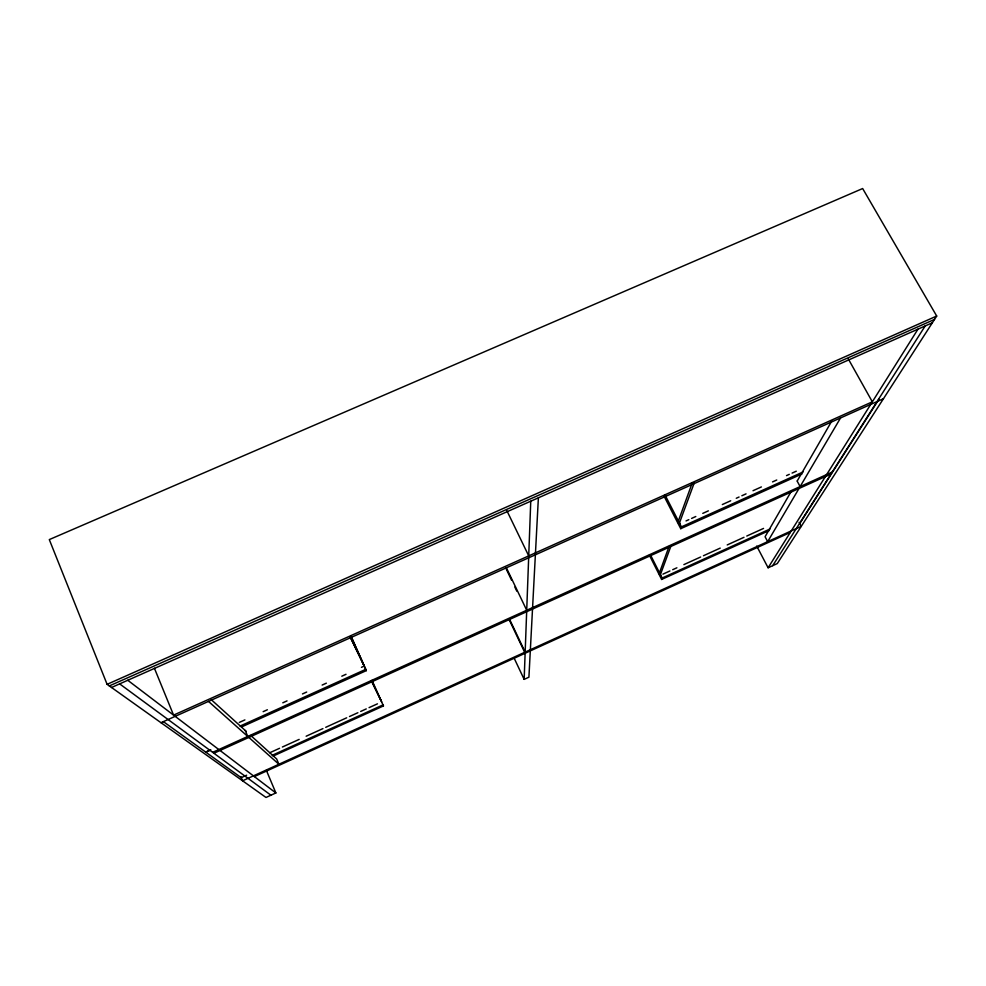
<?xml version="1.0" encoding="UTF-8"?>
<svg xmlns="http://www.w3.org/2000/svg" width="986" height="986" viewBox="0 0 986 986"><rect width="100%" height="100%" fill="white"/><g stroke="black" fill="none" stroke-linecap="round" stroke-linejoin="round"><path stroke-width="1.48" d="M538.381 497.819L528.915 677.197L524.158 679.366L530.751 501.208M669.05 546.49L659.178 573.556L660.115 575.417L671.096 545.628M692.147 483.177L677.986 522.001L679.058 524.071L694.366 482.548M679.588 524.811L680.081 523.467M649.38 555.204L661.618 579.448L662.148 578.043L770.041 528.989M663.886 495.835L680.734 528.681L681.412 526.881L803.159 471.937M791.142 491.533L765.074 536.741L767.675 541.659L840.553 417.941M797.267 480.897L831.765 421.071M756.73 546.084L768.106 567.776L917.978 329.151M772.691 565.668L925.176 325.959M799.856 523.393L835.438 467.512M835.586 467.278L878.846 399.33M266.343 770.3L275.87 792.954L265.986 797.464L107.104 684.333L49.3 539.588L862.651 188.536L936.7 316.038L777.276 563.573L768.106 567.776M269.794 752.737L279.58 748.288M282.378 747.018L299.165 739.401M306.153 736.222L322.927 728.605M325.725 727.323L346.69 717.808M349.488 716.526L357.881 712.718M360.679 711.448L366.262 708.909M369.06 707.64L377.453 703.831M662.912 574.148L669.901 570.968M672.698 569.698L676.889 567.8M683.877 564.621L700.652 557.004M703.449 555.734L720.224 548.105M727.212 544.938L743.986 537.308M746.772 536.039L763.546 528.422M272.235 755.288L382.975 704.941L383.443 705.927L273.11 756.077M661.618 579.448L769.142 530.567M246.623 775.206L241.213 777.671L163.343 721.616M254.376 776.586L790.279 532.465M205.655 752.084L210.573 749.853M205.803 752.182L210.708 749.964M212.668 752.33L832.246 472.047M213.9 753.242L830.988 474.019M239.278 722.43L244.898 719.903M263.151 711.67L267.366 709.772M282.809 702.796L287.025 700.898M302.48 693.934L306.683 692.036M322.139 685.06L326.354 683.162M341.797 676.199L346.012 674.301M361.455 667.325L364.265 666.055L350.276 637.19M686.034 520.928L688.82 519.671M691.617 518.414L695.796 516.516M702.784 513.373L708.367 510.859M722.319 504.561L730.688 500.777M736.271 498.263L739.069 497.006M741.854 495.748L746.045 493.863M753.021 490.708L761.389 486.936M772.556 481.895L776.746 480.009M786.52 475.597L789.305 474.34M792.103 473.083L796.281 471.197M240.054 726.09L365.707 669.371L366.324 670.628L241.484 726.978M680.734 528.681L802.012 473.921M161.001 722.713L883.468 398.689M107.104 684.333L936.7 316.038M109.323 685.923L934.518 319.415M111.517 687.488L932.374 322.755M119.639 683.877L270.94 795.209M127.749 680.266L275.87 792.954M208.502 701.416L278.902 764.261L276.659 758.961L250.74 735.47M211.3 699.703L246.34 731.476M848.256 358.83L872.339 401.832L173.573 715.121L154.42 668.262M797.156 481.094L800.114 486.579M799.067 522.309L801.236 526.364L242.593 780.801L240.818 776.549M664.983 494.886L681.412 526.881M650.55 555.069L662.148 578.043M660.669 575.836L661.249 576.983M506.89 510.711L528.73 555.894M350.289 637.03L363.292 663.886M371.475 680.771L380.781 699.986M371.623 681.252L381.644 701.921M506.311 567.616L526.709 610.26M506.336 569.242L511.574 580.199M514.852 587.052L516.824 591.169M509.38 618.851L525.156 652.103M509.392 620.108L524.466 651.869M514.298 658.5L524.158 679.366M372.005 680.34L383.443 705.927M366.324 670.628L350.794 635.773L365.707 669.371M245.243 730.478L247.745 736.456"/></g></svg>
